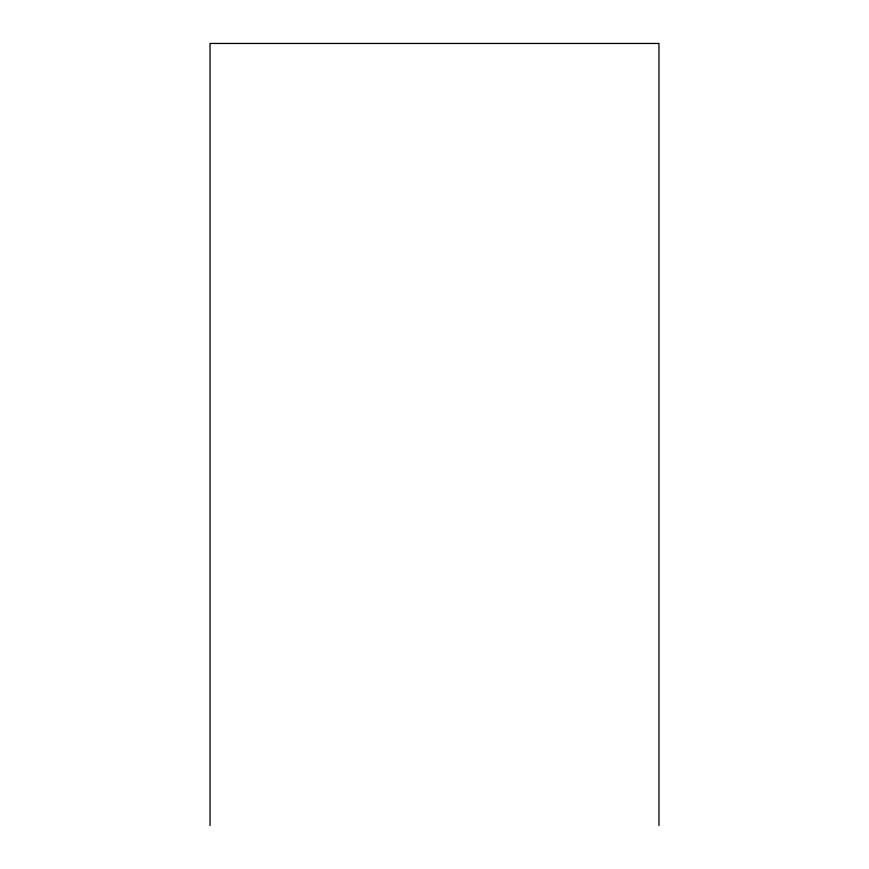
<?xml version="1.0" encoding="UTF-8"?>
<svg xmlns="http://www.w3.org/2000/svg" width="869" height="869" viewBox="0 0 869 869"><rect width="100%" height="100%" fill="white"/><g stroke="black" fill="none" stroke-linecap="round" stroke-linejoin="round"><path stroke-width="1.3" d="M658.963 825.55L658.963 43.45L210.037 43.45L210.037 825.55"/></g></svg>
